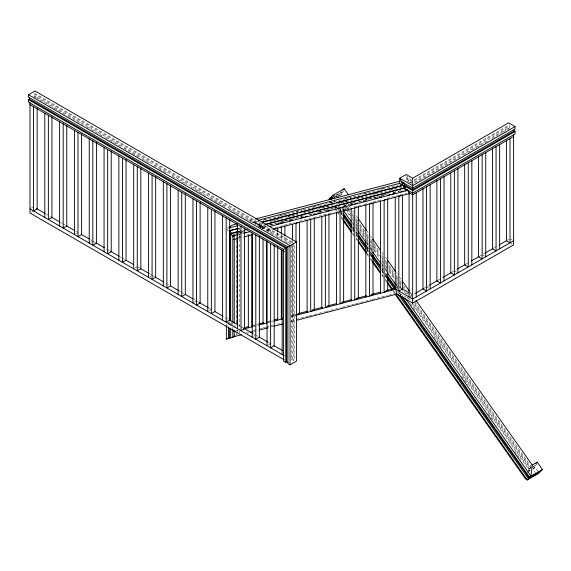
<?xml version="1.0" encoding="UTF-8"?>
<svg xmlns="http://www.w3.org/2000/svg" width="571" height="571" viewBox="0 0 571 571"><rect width="100%" height="100%" fill="white"/><g stroke="black" fill="none" stroke-linecap="round" stroke-linejoin="round"><path stroke-width="0.43" stroke-dasharray="2.85 2.14" d="M292.416 243.681L292.416 316.277L295.999 314.207M528.154 471.353L528.425 468.884L531.123 466.778M412.79 303.815L529.524 469.134L530.787 467.856L530.951 466.329L415.188 302.366M337.118 195.41L342.407 192.363L343.671 191.085L336.119 195.446M339.902 195.967L342.008 193.84L338.146 196.067M535.969 463.431L536.69 464.451L531.737 467.856M537.925 471.311L535.027 467.206L532.921 469.333L535.334 472.759M290.66 243.574L34.995 95.971L34.11 96.478L34.11 94.001L34.995 93.487L293.587 242.782M31.405 208.072L32.84 207.244M31.405 212.212L33.553 210.97M75.857 233.739L77.292 232.911M90.675 242.29L92.109 241.462M135.12 267.949L136.555 267.128M227.08 228.229L228.514 227.401M149.937 276.507L151.372 275.679M234.246 235.331L233.532 234.495L235.687 233.254M237.829 233.261L243.574 231.305M238.685 237.807L240.12 236.979M266.628 230.955L270.204 228.885L270.204 232.426M335.841 195.268L340.423 192.62L341.586 194.261L338.496 196.046M194.39 302.166L195.824 301.338M414.196 179.829L508.583 125.334L509.468 125.848L509.468 128.332L508.583 127.818L414.196 182.313M414.203 180.85L509.468 125.848M414.967 182.891L460.297 156.718M463.374 154.948L488.726 140.309M491.795 138.532L502.551 132.322M503.322 131.88L508.697 128.775M209.207 310.724L210.635 309.896M237.115 334.271L236.223 334.784L236.223 333M253.374 326.034L254.802 325.206M268.056 322.194L269.491 321.366M253.652 336.383L255.087 335.555M268.47 344.941L269.905 344.113M395.739 289.247L397.887 288.005M291.317 244.98L291.317 359.145L292.209 358.638L292.209 245.359M291.317 359.145L293.473 360.387L294.358 359.873L294.358 245.009M410.513 296.121L411.948 295.293M414.211 293.986L415.752 293.094M423.696 288.512L426.573 286.856M427.344 286.406L428.885 285.514M438.157 280.161L441.247 278.377M442.025 277.934L443.567 277.042M452.068 272.131L456.7 269.455M465.972 264.102L469.062 262.317M479.297 256.415L484.515 253.396M493.787 248.042L496.877 246.258M507.698 240.013L509.239 239.121M531.294 467.228L528.425 468.884L412.148 304.193M533 466.578L536.69 464.451M530.994 468.284L529.524 469.134L529.688 467.606L413.925 303.644M528.575 470.925L530.009 470.097M532.871 468.448L535.027 467.206M528.867 470.939L530.302 470.111M533.171 468.456L534.606 467.628L533.442 465.986M527.183 472.645L530.052 470.989M249.206 220.634L254.38 219.278M252.246 221.869L256.557 220.741M253.081 222.683L258.256 221.334M263.431 219.978L266.885 219.078M279.826 215.688L285.864 214.111M296.213 211.406L302.252 209.821M312.608 207.116L318.647 205.531M328.996 202.826L335.034 201.249M345.391 198.537L351.429 196.959M364.369 193.576L367.817 192.67M380.757 189.286L384.212 188.38M253.053 222.975L259.091 221.391M263.409 220.263L285.835 214.396M286.699 214.175L302.23 210.107M303.094 209.885L318.618 205.824M319.482 205.596L398.851 184.833M238.028 228.379L239.756 227.929M254.423 224.089L259.598 222.74M238.007 228.664L239.734 228.214M255.258 224.153L260.433 222.797M237.979 229.706L239.699 229.256M256.957 224.738L262.132 223.389M271.625 220.906L278.52 219.1M288.012 216.616L294.914 214.81M304.4 212.326L311.302 210.521M320.795 208.037L330.281 205.56M338.91 203.297L346.676 201.27M357.025 198.558L363.063 196.981M373.42 194.276L379.458 192.691M389.807 189.986L395.846 188.409M256.929 225.031L262.967 223.447M269.869 221.641L281.946 218.486M286.264 217.351L298.34 214.196M302.651 213.069L401.863 187.117M238.457 231.334L243.631 229.985M258.299 226.145L263.474 224.788M238.428 231.626L243.603 230.27M259.134 226.209L264.309 224.853M237.979 232.204L239.699 231.755M240.562 231.526L243.153 230.848M259.541 226.559L264.723 225.21M259.969 227.022L265.144 225.666M269.455 224.539L271.182 224.089M284.122 220.699L287.577 219.799M300.517 216.416L303.965 215.51M316.905 212.126L320.352 211.22M333.293 207.837L339.338 206.259M352.278 202.869L355.726 201.97M366.075 199.265L372.121 197.68M382.47 194.975L388.508 193.391M240.42 232.59L243.003 231.912M260.262 227.394L265.436 226.045M269.748 224.917L275.786 223.332M279.24 222.433L281.824 221.755M282.688 221.527L290.453 219.5M291.317 219.271L299.946 217.016M300.81 216.787L304.257 215.888M309.432 214.532L314.607 213.176M318.925 212.048L324.963 210.471M325.827 210.242L338.767 206.859M343.942 205.503L349.117 204.154M349.98 203.926L354.291 202.798M358.609 201.67L363.784 200.314M364.648 200.086L380.172 196.024M381.035 195.803L387.074 194.219M393.112 192.641L401.741 190.386M233.532 234.495L243.018 232.012M260.276 227.501L265.451 226.145M270.625 224.796L299.961 217.123M309.446 214.639L314.621 213.283M319.803 211.927L337.054 207.416M343.956 205.61L354.305 202.905M358.624 201.77L387.088 194.326M393.126 192.748L400.028 190.942M240.284 233.753L243.738 232.847M261.853 228.107L267.028 226.758M237.993 234.802L241.44 233.903M262.146 228.486L268.184 226.908M237.971 237.315L241.419 236.415M247.443 234.838L250.883 233.939M266.371 229.885L271.532 228.536M274.979 227.636L287.884 224.26M288.748 224.032L294.772 222.462M299.076 221.334L318.004 216.38M318.868 216.152L332.636 212.555M337.796 211.206L348.981 208.279M354.148 206.923L367.053 203.547M373.077 201.97L381.685 199.722M386.845 198.373L399.757 194.996M400.242 194.868L406.638 193.191M238.692 238.257L241.276 237.586M267.092 230.827L272.253 229.478M251.782 325.777L257.821 324.192M268.056 321.516L273.352 320.131M291.467 315.392L294.921 314.485M395.867 288.084L397.594 287.627M236.123 331.002L237.843 330.552M253.374 326.491L257.692 325.356M268.042 322.651L269.769 322.201M270.633 321.973L273.224 321.295M291.338 316.555L295.999 315.335M246.572 332.251L248.292 331.801M253.453 330.452L258.613 329.103M259.47 328.875L262.046 328.204M262.91 327.975L265.486 327.304M266.35 327.076L269.79 326.177M270.647 325.948L273.224 325.277M277.527 324.15L279.248 323.7M291.281 320.552L308.483 316.056M309.339 315.827L324.82 311.78M325.677 311.559L341.151 307.505M342.015 307.284L354.912 303.908M355.769 303.686L371.25 299.632M372.106 299.411L387.588 295.357M388.444 295.136L393.605 293.787M247.286 333.193L249.006 332.743M253.31 331.615L258.463 330.266M270.504 327.119L273.081 326.448M291.139 321.723L295.443 320.595M331.494 202.27L333.107 202.776M411.948 180.3L408.365 178.231L407.073 175.996M411.919 181.314L407.48 178.744L407.48 180.279M510.731 239.092L512.166 239.92M411.948 182.784L410.513 181.956L409.628 182.47L407.48 178.744L408.365 178.231L408.365 182.063L406.217 179.558L406.217 176.189M510.731 243.225L512.166 244.053M482.88 255.173L484.308 256.001M455.08 271.218L456.514 272.046M427.279 287.27L428.714 288.098M399.322 287.177L400.856 288.062M410.442 293.601L411.919 294.45M34.11 94.001L291.924 242.846M35.652 97.37L53.417 107.626M54.195 108.076L65.008 114.321M68.099 116.106L71.96 118.333M72.731 118.775L83.544 125.02M86.635 126.805L90.496 129.032M91.267 129.481L102.081 135.727M105.171 137.511L120.617 146.426M123.707 148.21L139.16 157.132M142.243 158.916L149.195 162.928M153.835 165.604L158.467 168.281M159.238 168.723L167.738 173.627M172.371 176.303L177.003 178.98M177.774 179.43L187.045 184.776M190.907 187.01L198.629 191.463M199.407 191.913L205.581 195.482M210.221 198.158L217.173 202.17M217.944 202.612L225.666 207.073M228.757 208.858L235.709 212.869M236.48 213.318L244.973 218.222M245.751 218.672L254.245 223.575M258.106 225.802L263.517 228.928M266.6 230.713L273.552 234.724M276.642 236.508L282.053 239.627M285.143 241.412L289.775 244.088M45.88 213.947L50.519 216.63M60.519 222.397L62.061 223.29M62.831 223.732L65.915 225.516M75.929 231.298L79.783 233.518M90.568 239.749L92.109 240.634M92.88 241.083L95.193 242.418M106.748 249.084L109.825 250.869M119.846 256.65L121.38 257.535M122.151 257.985L125.235 259.762M136.79 266.436L139.103 267.77M149.887 273.994L151.429 274.887M152.2 275.329L154.513 276.664M166.068 283.337L169.152 285.115M179.166 290.896L180.707 291.788M181.478 292.231L183.869 293.615M193.805 299.347L195.346 300.239M196.117 300.681L198.422 302.016M209.214 308.247L210.749 309.132M225.388 317.583L228.471 319.367M238.485 325.149L240.027 326.034M240.798 326.484L243.139 327.833M253.124 333.6L254.666 334.485M255.437 334.934L257.749 336.269M268.534 342.493L272.381 344.72M237.115 229.927L239.263 232.44L239.263 330.152M226.901 229.271L228.514 231.148M341.686 191.342L342.407 192.363M344.934 199.8L346.476 201.984M346.99 202.712L348.531 204.896M349.045 205.631L350.594 207.815M352.65 210.728L354.191 212.919M356.254 215.831L357.796 218.015M367.06 231.134L368.088 232.59M370.658 236.237L371.685 237.693M381.978 252.268L383.519 254.452M385.582 257.364L386.61 258.827M396.381 272.667L397.416 274.13M399.472 277.042L401.013 279.226M410.278 292.345L411.819 294.529M347.789 206.909L348.817 208.365M352.414 213.461L353.963 215.652M356.019 218.565L357.56 220.749M360.137 224.396L364.762 230.955M366.825 233.867L368.366 236.051M370.422 238.971L371.971 241.155M374.026 244.067L379.686 252.089M381.742 255.001L383.291 257.186M385.346 260.105L386.888 262.289M388.951 265.201L394.09 272.488M396.153 275.408L397.694 277.592M399.75 280.504L401.299 282.695M403.354 285.607L406.438 289.982M410.556 295.807L411.584 297.263M344.12 203.483L345.662 205.667M346.176 206.395L347.718 208.579M348.231 209.307L350.287 212.226M352.35 215.139L353.892 217.323M355.947 220.235L357.489 222.419M359.544 225.331L364.691 232.618M366.746 235.53L368.288 237.714M370.343 240.627L371.885 242.811M373.941 245.723L379.601 253.738M381.656 256.65L383.198 258.834M385.261 261.746L386.803 263.93M388.858 266.85L393.997 274.13M396.053 277.042L397.602 279.226M399.657 282.138L401.199 284.329M403.254 287.242L404.282 288.698M407.373 293.066L408.401 294.522M414.567 303.265L530.787 467.856M344.977 206.003L346.518 208.187M347.04 208.915L350.637 214.018M352.692 216.93L354.241 219.114M356.297 222.033L357.839 224.217M359.901 227.13L364.526 233.689M367.103 237.336L368.131 238.792M370.186 241.704L371.735 243.896M373.791 246.808L379.965 255.551M382.02 258.463L383.055 259.926M385.625 263.566L386.653 265.023M389.229 268.67L393.854 275.229M395.917 278.141L397.459 280.325M399.514 283.245L401.063 285.429M406.209 292.716L407.237 294.172M340.287 201.12L341.829 203.305M344.913 207.68L345.94 209.136M346.454 209.864L350.565 215.688M352.628 218.6L354.17 220.784M356.225 223.696L357.767 225.888M359.823 228.8L364.969 236.08M367.025 238.992L368.052 240.448M370.622 244.088L371.65 245.551M374.226 249.192L379.879 257.2M381.935 260.112L383.476 262.296M385.539 265.215L387.081 267.399M389.137 270.311L393.762 276.864M396.338 280.504L397.366 281.96M399.936 285.607L400.963 287.063M404.047 291.431L406.109 294.343M408.679 297.983L410.221 300.168M344.741 208.736L350.401 216.752M352.464 219.664L354.006 221.855M356.061 224.767L357.603 226.951M359.666 229.87L364.812 237.158M366.868 240.07L368.409 242.254M370.472 245.173L372.014 247.357M374.069 250.269L379.729 258.285M381.792 261.204L383.334 263.388M385.389 266.3L386.931 268.491M388.994 271.403L394.14 278.691M396.195 281.603L397.737 283.794M399.8 286.706L400.828 288.162M401.342 288.89L403.911 292.538M407.002 296.906L408.543 299.097M343.078 208.215L344.106 209.671M352.842 222.04L353.87 223.497M355.926 226.409L357.467 228.593M359.523 231.505L363.634 237.322M366.718 241.69L368.259 243.874M370.315 246.786L371.857 248.97M381.621 262.796L383.162 264.98M385.218 267.892L386.76 270.069M396.003 283.173L397.544 285.357M405.253 296.27L406.281 297.727M410.392 303.551L416.045 311.552M434.031 337.026L442.254 348.667M461.775 376.318L467.942 385.054M487.984 413.433L493.637 421.441M514.699 451.276L520.866 460.012M342.657 208.643L343.685 210.092M352.421 222.469L353.963 224.653M356.019 227.565L357.56 229.742M366.81 242.846L368.352 245.03M370.408 247.935L371.949 250.119M381.713 263.952L383.255 266.129M385.311 269.041L386.853 271.225M396.096 284.322L397.637 286.506M342 208.494L343.021 209.95M352.785 223.768L353.806 225.224M356.375 228.864L357.403 230.32M366.646 243.41L368.188 245.594M370.244 248.499L371.785 250.683M382.056 265.23L383.084 266.686M385.646 270.319L386.674 271.775M395.917 284.865L397.459 287.049M403.626 295.778L404.653 297.234M352.621 224.838L354.163 227.022M356.218 229.935L357.76 232.119M367.524 245.944L368.552 247.4M370.608 250.312L371.635 251.768M381.913 266.322L383.455 268.506M396.295 286.699L397.323 288.155M401.434 293.972L402.462 295.428M339.195 207.594L341.244 210.499M352.543 226.501L354.084 228.685M356.14 231.598L357.682 233.775M366.925 246.872L368.466 249.049M370.522 251.961L372.064 254.145M381.821 267.963L383.362 270.147M385.411 273.052L386.952 275.236M399.279 292.695L400.821 294.872M339.945 208.886L340.973 210.342M352.792 227.08L353.82 228.536M356.39 232.176L357.417 233.632M366.668 246.729L368.209 248.913M370.265 251.825L371.807 254.009M382.085 268.563L383.112 270.019M385.682 273.659L386.71 275.115M399.036 292.58L400.578 294.764M339.538 209.386L340.566 210.835M341.08 211.563L342.621 213.747M352.386 227.572L353.927 229.756M355.983 232.668L357.525 234.852M366.775 247.95L368.316 250.134M370.372 253.046L371.914 255.23M381.678 269.055L383.22 271.239M385.275 274.151L386.817 276.335M397.602 291.617L398.629 293.073M340.202 211.277L342.778 214.924M352.543 228.757L354.091 230.948M356.147 233.86L357.689 236.044M366.939 249.149L368.488 251.333M370.543 254.245L372.085 256.436M381.856 270.269L383.398 272.453M385.454 275.365L386.995 277.556M337.418 208.144L338.96 210.328M341.008 213.233L342.55 215.417M352.821 229.963L353.849 231.419M356.418 235.059L357.446 236.508M366.689 249.606L368.231 251.782M370.286 254.695L371.821 256.879M382.099 271.425L383.12 272.881M385.175 275.786L386.717 277.97M341.33 213.889L342.357 215.346M352.635 229.913L354.184 232.097M356.24 235.009L357.781 237.193M367.039 250.305L368.067 251.761M370.636 255.401L371.664 256.857M381.949 271.425L383.491 273.609M385.546 276.521L386.574 277.977M335.127 207.965L339.231 213.79M341.287 216.695L342.828 218.879M352.585 232.697L354.127 234.881M356.183 237.786L357.724 239.97M366.967 253.06L368.509 255.244M370.558 258.156L372.099 260.34M381.856 274.159L383.398 276.335M385.454 279.248L386.995 281.432M393.669 290.889L395.211 293.066M335.013 209.043L336.555 211.227M337.068 211.955L339.124 214.867M341.18 217.779L342.728 219.963M352.493 233.803L354.041 235.987M356.097 238.899L357.639 241.083M366.896 254.195L368.438 256.379M370.493 259.291L372.035 261.475M381.806 275.315L383.348 277.499M385.404 280.411L386.945 282.595M393.119 291.338L394.661 293.523M411.377 183.441L410.513 181.956L410.513 184.569M508.583 127.818L508.583 129.474M293.473 243.738L293.473 360.387M292.416 241.026L292.416 242.796M284.893 236.551L284.893 240.976M281.31 234.831L281.31 240.141M277.727 232.476L277.727 236.901M239.263 331.044L239.263 332.822M237.829 330.095L237.829 333.65M236.223 233.118L236.223 235.794M236.223 236.687L236.223 239.363M236.223 240.255L236.223 324.085M234.966 325.07L234.966 327.733M232.818 322.922L232.818 326.769M232.818 327.376L232.818 329.438M231.555 322.322L231.555 325.891M230.663 322.836L230.663 325.506M229.406 322.065L229.406 324.728M228.514 321.687L228.514 326.127M226.366 323.971L226.366 325.755M34.995 95.971L34.995 98.448"/><path stroke-width="0.86" d="M237.25 324.506L237.25 238.635M248.356 327.804L248.356 235.73M251.939 326.862L251.939 234.795M263.045 323.957L263.045 238.971M266.628 323.022L266.628 240.691M277.727 320.117L277.727 246.636M281.31 319.182L281.31 249.242M299.582 222.083L299.582 313.272L295.999 315.335M307.105 312.43L307.105 220.363M310.688 219.428L310.688 311.495L314.271 309.425L314.271 218.243M321.794 308.59L321.794 216.523M325.377 215.581L325.377 307.655L328.96 305.585L328.96 214.403M336.483 304.75L336.483 212.676M340.066 211.741L340.066 303.808L343.642 301.745L343.642 210.556M351.165 300.903L351.165 208.836M354.748 207.901L354.748 299.968L358.331 297.898L358.331 206.716M365.854 297.063L365.854 204.996M373.02 202.876L373.02 294.058L369.437 296.128L369.437 204.054L371.585 202.819M380.543 293.223L380.543 201.149M387.709 199.029L387.709 290.218L384.126 292.281L384.126 200.214L385.561 199.386M395.232 289.376L395.232 197.309M402.398 195.189L402.398 288.955L398.815 291.024L398.815 196.374L400.242 195.546M412.662 178.231L406.217 174.512L399.764 178.231L401.92 181.956L412.662 188.159L515.028 129.06L515.028 126.576L508.583 122.858L412.662 178.231L412.662 303.158L513.593 244.88L513.593 134.849M529.474 476.335L528.632 477.185L528.461 478.719L527.197 479.997L395.724 293.794M415.938 300.36L532.215 465.051L530.987 476.157L529.724 477.442L401.848 296.328M332.679 197.616L331.837 198.465L330.224 197.959L328.96 199.243L331.259 197.916M342.95 190.064L344.213 188.787L348.481 194.832M535.969 463.431L537.232 462.153L542.45 469.54L541.187 470.818L529.724 477.442M526.84 478.163L525.784 479.233L395.175 294.251M28.55 94.729L34.995 91.003L296.506 241.983L296.506 361.115L290.061 364.84L287.912 363.599L287.912 246.95L28.55 97.206L28.55 94.729L290.061 245.708L290.061 364.84M296.506 241.983L283.609 249.434L28.55 102.173L28.55 99.689L29.435 99.176L286.649 247.678L286.649 361.843L288.084 362.671M229.235 226.987L232.818 224.917L237.129 223.789M237.593 231.562L230.663 233.653L230.663 321.052M344.213 188.787L332.75 195.403L331.487 196.681L333.029 198.865M331.758 197.081L330.224 197.959L331.251 199.415M297.434 222.44L295.999 223.268L295.999 241.861M193.034 298.904L185.325 294.458L181.721 296.513L181.721 192.27M515.028 131.544L412.662 190.643L404.068 185.675L406.217 189.401L412.662 193.126L515.028 134.021L515.028 131.544L514.143 131.03L412.662 189.615L404.953 185.168L404.068 185.675L404.068 188.294L406.217 190.8L407.651 189.972L405.06 190.65M515.028 126.576L412.662 185.675L399.764 178.231L399.764 183.284L401.92 185.789L402.805 185.275L402.805 182.206M513.593 136.505L412.662 194.775L409.079 192.713L407.359 189.85M226.366 325.755L226.366 339.117L227.8 338.289M226.366 339.117L230.834 337.668M234.966 335.962L233.532 336.79L241.269 334.77M230.663 328.182L230.663 337.996L234.253 336.597L234.253 330.381M283.609 249.434L283.609 361.115L285.757 362.357L286.649 361.843M415.752 293.094L423.482 288.633M429.663 285.072L437.386 280.611M443.567 277.042L451.297 272.581M457.478 269.012L465.201 264.551M471.382 260.983L479.112 256.522M485.293 252.953L493.016 248.492M499.197 244.923L506.92 240.462M513.593 240.748L412.662 299.018L395.739 289.247L295.65 315.428M532.215 465.051L537.232 462.153M542.45 469.54L530.987 476.157L405.681 298.69M527.197 479.997L538.66 473.38L539.923 472.096L528.461 478.719L398.529 294.7M255.244 219.05L400.178 181.135M228.957 227.965L237.579 225.709M258.285 220.292L399.764 183.284M229.406 320.288L229.406 230.634L237.172 228.607M262.189 222.062L297.555 212.805M299.283 212.355L334.656 203.105M336.376 202.648L402.805 185.275L404.418 187.152M229.378 230.92L238.007 228.664M262.16 222.347L401.92 185.789L401.92 181.956M244.495 229.756L246.222 229.306M265.201 224.339L404.953 187.78M237.565 231.847L230.663 233.653L232.818 236.158L232.818 322.329M244.467 230.042L247.057 229.364M265.172 224.624L404.068 188.294M243.738 232.847L246.322 232.176M276.521 224.275L279.105 223.596M280.832 223.147L283.423 222.469M289.461 220.891L292.045 220.213M300.674 217.958L303.265 217.28M304.985 216.823L307.576 216.152M313.615 214.568L316.206 213.889M317.926 213.44L320.517 212.762M326.555 211.184L329.146 210.506M337.768 208.251L340.359 207.573M342.086 207.123L344.67 206.445M350.708 204.868L353.299 204.19M355.026 203.74L357.61 203.062M363.648 201.477L366.239 200.806M374.869 198.544L377.452 197.873M379.18 197.416L381.771 196.738M387.809 195.161L390.393 194.483M392.12 194.033L394.711 193.355M400.749 191.777L403.333 191.099M237.993 234.802L232.818 236.158L234.246 235.331L234.253 323.272M244.031 233.225L250.069 231.648M269.048 226.68L406.217 190.8L406.217 189.401M233.532 239.613L237.836 238.485M243.86 236.908L252.461 234.66M273.116 229.256L409.079 193.683M244.017 327.804L248.328 326.676M258.684 323.971L263.859 322.615M274.216 319.903L277.663 319.003M298.148 313.643L307.862 311.102M312.837 309.803L322.529 307.262M327.704 305.913L336.333 303.658M342.215 302.116L351.864 299.589M356.183 298.462L366.532 295.757M371.707 294.4L380.336 292.145M386.374 290.56L395.004 288.305M233.532 331.68L235.816 331.08M243.888 328.967L252.51 326.712M258.556 325.135L267.178 322.879M274.08 321.073L282.709 318.811M250.726 332.293L252.446 331.844M259.327 330.045L267.927 327.797M273.944 326.219L282.545 323.971M296.299 320.374L396.902 294.058L412.662 303.158M338.589 197.238L332.75 195.403L334.806 198.315M401.541 288.462L408.957 292.745M28.55 99.689L285.757 248.192L285.757 362.357M29.977 104.657L284.315 251.504M36.637 208.608L45.116 213.504M51.276 217.066L59.748 221.955M66.686 225.959L74.387 230.406M81.325 234.41L89.026 238.856M95.957 242.861L104.436 247.75M110.596 251.311L119.075 256.201M126.005 260.205L133.714 264.659M140.644 268.655L149.117 273.552M155.283 277.106L163.756 282.003M170.693 286.007L178.395 290.453M199.193 302.466L208.444 307.798M214.603 311.359L223.075 316.248M229.242 319.81L237.714 324.699M243.881 328.261L252.353 333.15M259.291 337.154L267.763 342.05M273.923 345.605L282.402 350.501M29.977 208.9L284.315 355.747M284.208 359.816L29.977 213.04L29.985 102.173M229.406 230.634L231.555 233.139M358.31 218.743L366.539 230.406M372.713 239.149L380.436 250.077M387.638 260.283L395.353 271.211M402.041 280.682L409.25 290.889M343.535 210.678L351.244 221.591M358.431 231.769L366.132 242.682M372.813 252.139L380.514 263.045M387.188 272.503L395.41 284.144M343.299 213.411L351.522 225.053M358.195 234.503L366.411 246.144M372.577 254.873L380.793 266.507M387.466 275.964L395.168 286.87M343.649 215.203L351.358 226.123M358.552 236.308L366.261 247.222M372.428 255.958L380.65 267.599M387.324 277.063L395.546 288.705M400.171 295.257L528.632 477.185M343.578 216.873L351.279 227.779M358.474 237.964L366.175 248.877M372.335 257.607L380.557 269.241M387.231 278.698L394.418 288.883M343.342 219.607L351.558 231.241M358.238 240.698L366.454 252.339M372.613 261.061L380.322 271.974M387.509 282.16L392.641 289.433M343.242 220.691L351.465 232.347M358.153 241.811L366.382 253.467M372.549 262.203L380.778 273.859M387.459 283.323L392.091 289.882M403.233 182.185L404.953 185.168M395.739 289.247L396.902 294.058M514.143 129.374L514.143 131.03M510.01 138.575L510.01 242.811L506.434 240.748L506.434 140.066M499.639 144.563L499.639 248.799M496.063 146.633L496.063 250.869L492.48 248.799L492.48 148.125M485.743 152.585L485.743 256.829M482.16 154.655L482.16 258.891L478.577 256.829L478.577 156.147M471.846 160.608L471.846 264.851M468.263 162.678L468.263 266.921L464.68 264.851L464.68 164.177M457.942 168.638L457.942 272.874M454.359 170.7L454.359 274.944L450.776 272.874L450.776 173.092M444.045 176.66L444.045 280.903M440.462 178.73L440.462 282.966L436.879 280.903L436.879 180.222M430.149 184.683L430.149 288.926M426.566 186.753L426.566 290.996L422.983 288.926L422.983 188.252M416.245 192.713L416.245 296.949M409.079 192.713L409.079 296.949M292.416 224.203L292.416 240.141M284.893 225.93L284.893 235.666M282.167 250.262L282.167 354.505M281.31 227.108L281.31 234.196M277.727 228.05L277.727 231.59M274.201 245.087L274.201 345.769L270.618 347.839L270.618 243.596M267.035 241.526L267.035 345.769M259.384 236.537L259.384 337.211L255.801 339.281L255.801 235.038M252.218 232.975L252.218 337.211M244.566 227.979L244.566 328.66L240.983 330.73L240.983 226.487M237.408 224.417L237.408 328.66M232.818 329.438L232.818 337.432M229.756 219.428L229.756 320.103L226.173 322.172L226.173 217.929M229.406 328.282L229.406 338.046M228.514 327.019L228.514 338.553M222.59 215.867L222.59 320.103M214.939 210.877L214.939 311.552L211.356 313.622L211.356 209.379M207.773 207.309L207.773 311.552M200.121 202.32L200.121 302.994L196.538 305.064L196.538 200.821M192.955 198.758L192.955 302.994M185.304 193.769L185.304 294.443M178.138 190.2L178.138 294.443M170.486 185.211L170.486 285.885L166.903 287.955L166.903 183.719M163.32 181.649L163.32 285.885M155.669 176.66L155.669 277.335L152.086 279.405L152.086 175.161M148.503 173.092L148.503 277.335M140.851 168.102L140.851 268.777L137.268 270.847L137.268 166.611M133.693 164.541L133.693 268.777M126.041 159.552L126.041 260.226L122.458 262.296L122.458 158.053M118.875 155.983L118.875 260.226M111.224 150.994L111.224 251.668L107.641 253.738L107.641 149.502M104.058 147.432L104.058 251.668M96.406 142.443L96.406 243.118L92.823 245.187L92.823 140.944M89.24 138.874L89.24 243.118M81.589 133.885L81.589 234.56L78.006 236.63L78.006 132.393M74.423 130.324L74.423 234.56M66.771 125.334L66.771 226.009L63.188 228.079L63.188 123.836M59.605 121.766L59.605 226.009M51.954 116.777L51.954 217.451L48.371 219.521L48.371 115.285M44.788 113.215L44.788 217.451M37.136 108.226L37.136 208.9L33.553 210.97L33.553 106.727M29.435 97.527L29.435 99.176"/></g></svg>
